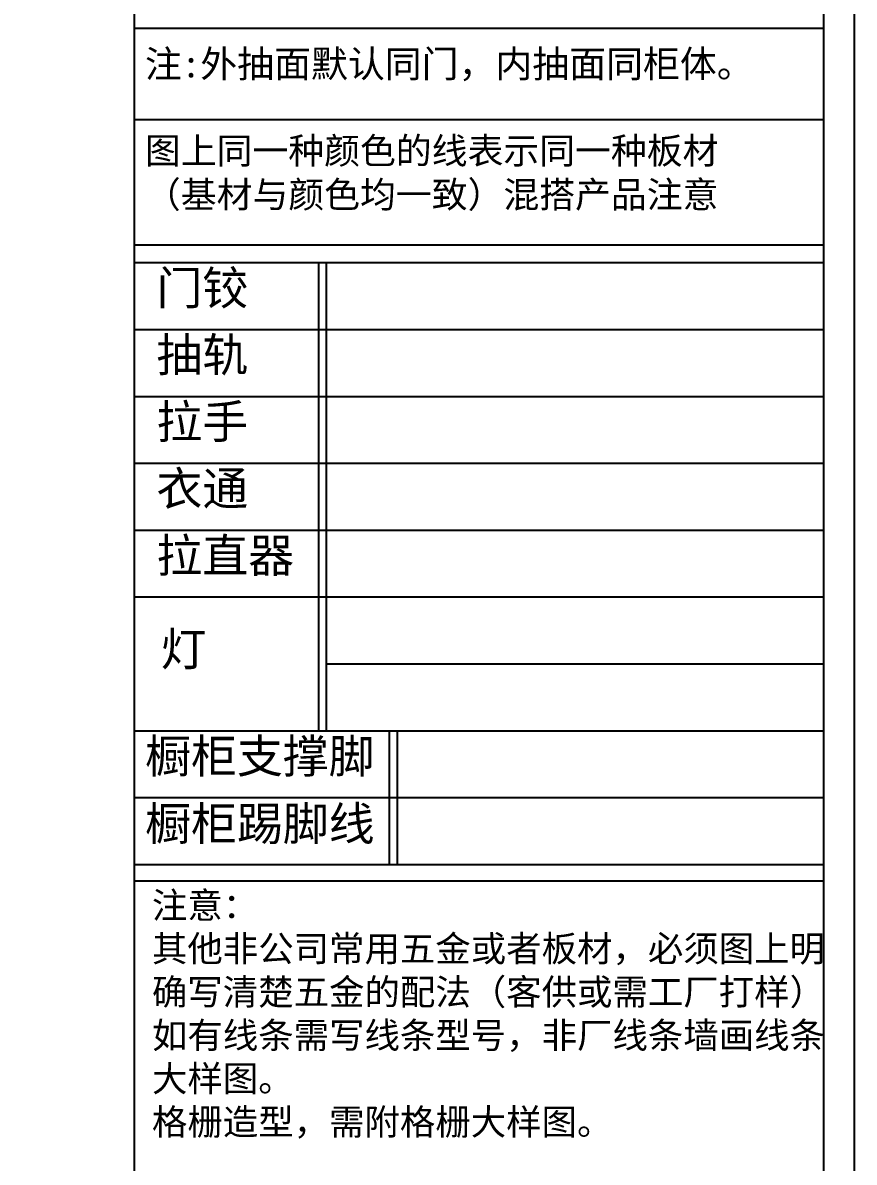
# Model space of a CAD drawing. Header units: millimetres. Extents: x 4862 to 20554, y 7569 to 11262.
# Drawn here: x 8384.3 to 8495.2, y 9920.6 to 10072.5 of the extents above; entities that cross this region are included whole.
import ezdxf

# ---------------------------------------------------------------- set-up
doc = ezdxf.new("R2010")
doc.units = ezdxf.units.MM
doc.styles.add('宋体', font='SimSun.ttf')

# ---------------------------------------------------------------- blocks, each defined once
blk = doc.blocks.new('A$C398a0407')
for p, q in [((8134, 64), (8134, 6784)), ((8134, 4227.4), (9568, 4227.4)), ((8134, 4037), (9568, 4037)), ((8134, 3776.6), (9568, 3776.6)), ((8134, 3739.6), (9568, 3739.6)), ((8516.8, 3739.6), (8516.8, 3044.2)), ((8533.3, 3739.6), (8533.3, 3044.2)), ((8134, 3600.5), (9568, 3600.5)), ((8134, 3461.4), (9568, 3461.4)), ((8134, 3322.3), (9568, 3322.3)), ((8134, 3183.3), (9568, 3183.3)), ((8134, 3183.3), (9568, 3183.3)), ((8134, 3044.2), (9568, 3044.2)), ((8134, 3044.2), (9568, 3044.2)), ((8516.8, 3044.2), (8516.8, 2766.1)), ((8533.3, 3044.2), (8533.3, 2766.1)), ((8533.3, 2905.1), (9568, 2905.1)), ((8134, 2766.1), (9568, 2766.1)), ((8664.4, 2766.1), (8664.4, 2487.9)), ((8680.9, 2766.1), (8680.9, 2487.9)), ((8134, 2627), (9568, 2627)), ((8134, 2627), (9568, 2627)), ((8134, 2487.9), (9568, 2487.9)), ((8134, 2454.1), (9568, 2454.1)), ((8134, 2454.1), (9568, 2454.1)), ((8134, 2454.1), (9568, 2454.1))]:
    blk.add_line(p, q)
for points in [[(9632, 0), (0, 0), (0, 6848), (9632, 6848)], [(9568, 64), (64, 64), (64, 6784), (9568, 6784)]]:
    blk.add_lwpolyline(points, close=True)
at = {"attachment_point": 1, "style": '宋体'}
for s, width, gutter_width, insert, char_height in [('注:外抽面默认同门，内抽面同柜体。', 1290.05, 10.1, (8155.9, 4181), 56.296), ('{\\fMicrosoft YaHei|b0|i0|c134|p34;\\C2;注意：\\P其他非公司常用五金或者板材，必须图上明确写清楚五金的配法（客供或需工厂打样）\\P如有线条需写线条型号，非厂线条墙画线条大样图。\\P格栅造型，需附格栅大样图。}', 1407.047, 8.44, (8170.5, 2430.1), 54.045)]:
    blk.add_mtext_dynamic_manual_height_columns(s, width=width, gutter_width=gutter_width, heights=[0], dxfattribs=dict(at, insert=insert, char_height=char_height))
at = {"color": 1, "insert": (8155.9, 3999.7), "char_height": 54.688, "attachment_point": 1, "style": '宋体'}
blk.add_mtext_dynamic_manual_height_columns('图上同一种颜色的线表示同一种板材\\P（基材与颜色均一致）混搭产品注意', width=1290.05, gutter_width=10.1, heights=[0], dxfattribs=at)
at = {"color": 8, "char_height": 70, "attachment_point": 1, "style": '宋体'}
for s, insert in [('门铰', (8179.9, 3722)), ('抽轨', (8179.9, 3583)), ('拉手', (8179.9, 3443.9)), ('衣通', (8179.9, 3304.8)), ('拉直器', (8179.9, 3165.7)), ('灯', (8188.5, 2970.9)), ('橱柜支撑脚', (8156.4, 2748.2)), ('橱柜踢脚线', (8156.4, 2607.9))]:
    blk.add_mtext_dynamic_manual_height_columns(s, width=580.458, gutter_width=12.2, heights=[0], dxfattribs=dict(at, insert=insert))
blk = doc.blocks.new('A$Caecb7373')
at = {"color": 1}
blk.add_lwpolyline([(0, 821.76), (1155.84, 821.76), (1155.84, 0), (0, 0)], close=True, dxfattribs=at)

msp = doc.modelspace()

# ---------------------------------------------------------------- block references
at = {"xscale": 0.06409397039984752, "yscale": 0.06409397039984752, "zscale": 0.06409397039984752}
msp.add_blockref('A$C398a0407', (7877.845, 9800.845), dxfattribs=at)
at = {"color": 1, "xscale": 0.5341164199987213, "yscale": 0.5341164199987213, "zscale": 0.5341164199987213}
msp.add_blockref('A$Caecb7373', (7877.845, 9800.845), dxfattribs=at)

doc.saveas('drawing.dxf')
